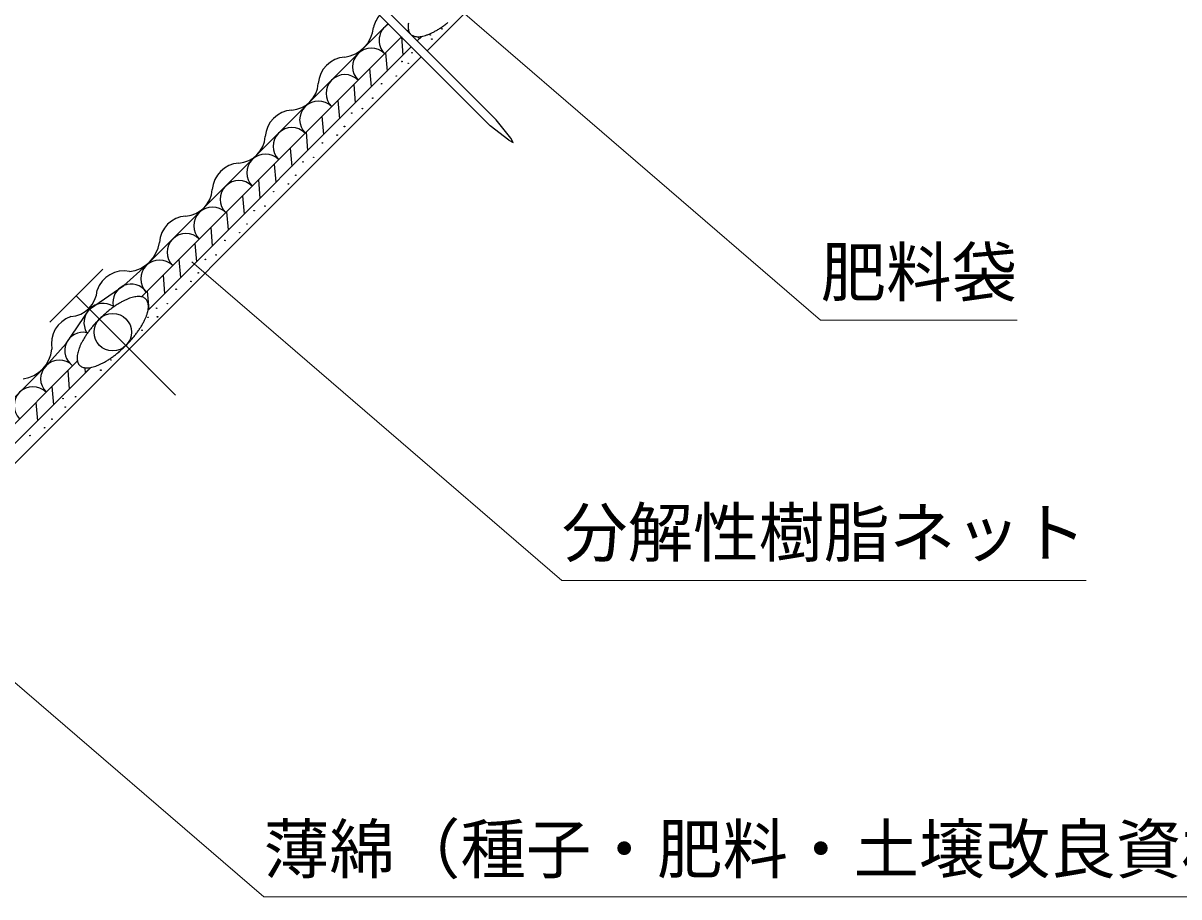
# Model space of a CAD drawing. Units: millimetres, scale not verified. Extents: x 200 to 8200, y 200 to 5825.
# Drawn here: x 1767 to 3002, y 1797 to 2730 of the extents above; entities that cross this region are included whole.
import ezdxf
from ezdxf.enums import TextEntityAlignment as Align

# ---------------------------------------------------------------- set-up
doc = ezdxf.new("R2010")
doc.units = ezdxf.units.MM
doc.header["$LTSCALE"] = 20
doc.layers.add('C-STR', color=7, linetype='Continuous', lineweight=25)
doc.layers.add('C-STR-HTXT', color=1, linetype='Continuous', lineweight=13)
doc.styles.add('ＭＳ ゴシック', font='')
doc.styles.get('ＭＳ ゴシック').set_extended_font_data('MS Gothic')

msp = doc.modelspace()

# ---------------------------------------------------------------- linework, layer by layer
at = {"layer": 'C-STR'}
for p, q in [((2198.91, 2700.29), (2899.66, 3401.03)), ((2141.97, 2744.47), (2266.26, 2620.26)), ((2152.38, 2746.8), (2272.62, 2626.63)), ((2157.18, 2729.27), (1898.83, 2470.91)), ((2177.7, 2721.5), (2178.82, 2722.62)), ((1893.73, 2437.54), (2171.33, 2715.13)), ((1900.73, 2423.32), (2181.94, 2704.53)), ((2171.3, 2715.13), (2173.01, 2695.6)), ((2188.31, 2710.9), (2193.04, 2715.63)), ((2189.75, 2715.26), (2189.98, 2712.57)), ((1491.81, 1993.18), (2192.55, 2693.92)), ((2154.33, 2698.14), (2156.04, 2678.63)), ((2137.36, 2681.16), (2139.07, 2661.66)), ((2120.39, 2664.19), (2122.1, 2644.69)), ((2103.42, 2647.22), (2105.13, 2627.72)), ((2086.45, 2630.25), (2088.16, 2610.75)), ((2286.06, 2604.71), (2266.26, 2620.26)), ((2288.18, 2606.83), (2272.62, 2626.63)), ((2069.48, 2613.28), (2071.19, 2593.78)), ((2286.06, 2604.71), (2290.66, 2602.24)), ((2290.66, 2602.24), (2288.18, 2606.83)), ((2052.51, 2596.31), (2054.22, 2576.81)), ((2035.54, 2579.34), (2037.25, 2559.83)), ((2018.57, 2562.37), (2020.28, 2542.86)), ((2001.6, 2545.4), (2003.3, 2525.89)), ((1984.63, 2528.43), (1986.33, 2508.92)), ((1967.66, 2511.46), (1969.36, 2491.95)), ((1950.69, 2494.49), (1952.39, 2474.98)), ((1875.01, 2449.53), (1898.83, 2470.91)), ((1933.72, 2477.52), (1935.42, 2458.01)), ((1852.39, 2466.99), (1795.82, 2410.42)), ((1916.75, 2460.55), (1918.45, 2441.04)), ((1838.29, 2424.52), (1875.01, 2449.53)), ((1930.17, 2332.64), (1824.1, 2438.7)), ((1899.77, 2443.58), (1901.48, 2424.07)), ((1813.28, 2387.8), (1838.29, 2424.52)), ((1540.18, 2083.98), (1824.15, 2367.95)), ((1791.89, 2363.98), (1545.27, 2117.36)), ((1547.17, 2069.76), (1839.49, 2362.08)), ((1814.92, 2358.72), (1816.63, 2339.22)), ((1824.15, 2367.95), (1825.27, 2369.07)), ((1833.1, 2361.86), (1833.6, 2356.19)), ((1834.75, 2357.34), (1839.49, 2362.08)), ((1797.95, 2341.75), (1799.66, 2322.25)), ((1780.98, 2324.78), (1782.69, 2305.28))]:
    msp.add_line(p, q, dxfattribs=at)
at = {"layer": 'C-STR', "color": 1}
msp.add_line((1791.89, 2363.98), (1813.28, 2387.8), dxfattribs=at)
at = {"layer": 'C-STR'}
for centre in [(2202.25, 2717.12), (2214.75, 2723.59), (2203.88, 2712.75), (2182.67, 2698.17), (2171.92, 2688.77), (2178.69, 2686.84), (2165.87, 2673.32), (2150.16, 2665.03), (2140.74, 2649.62), (2118.28, 2633.71), (2129.7, 2638.57), (2110.58, 2619.42), (2102.74, 2610.19), (2087.03, 2601.9), (2066.19, 2581.63), (2077.61, 2586.49), (2058.49, 2567.34), (2050.65, 2558.11), (2034.95, 2549.81), (2025.53, 2534.4), (2014.11, 2529.54), (1998.57, 2506.02), (2006.41, 2515.25), (1982.86, 2497.73), (1973.44, 2482.31), (1962.02, 2477.46), (1954.32, 2463.17), (1930.78, 2445.64), (1946.48, 2453.94), (1909.94, 2425.37), (1921.36, 2430.23), (1900.78, 2415.65), (1910.86, 2416.14), (1894.4, 2401.85), (1861.2, 2370.04), (1869.27, 2378.14), (1850.15, 2358.99), (1850.32, 2359.19), (1809.91, 2328.86), (1823.36, 2330.82), (1812.31, 2319.77), (1790.22, 2297.68), (1798.07, 2306.91), (1774.52, 2289.39)]:
    msp.add_circle(centre, 0.3, dxfattribs=at)
at = {"layer": 'C-STR', "color": 3}
msp.add_circle((1863.04, 2399.77), 20, dxfattribs=at)
at = {"layer": 'C-STR', "color": 1}
for centre, radius, start, end in [((2168.1, 2719.86), 27.02, 137.26953, 168.53985), ((2106.07, 2728.92), 35.75, 277.60091, 354.07535), ((2112.86, 2663.14), 30.42, 93.88791, 176.11209), ((2052.16, 2667.26), 30.42, 273.88791, 356.11209), ((2056.29, 2606.57), 30.42, 93.88791, 176.11209), ((1995.59, 2610.7), 30.42, 273.88791, 356.11209), ((1999.72, 2550), 30.42, 93.88791, 176.11209), ((1939.03, 2554.13), 30.42, 273.88791, 356.11209), ((1943.15, 2493.43), 30.42, 93.88791, 176.11209), ((1877.37, 2500.22), 35.75, 275.92465, 352.39909), ((1875.2, 2434.82), 30.42, 78.88791, 161.11209), ((1816.07, 2446.73), 30.42, 273.88791, 356.11209), ((1827.98, 2387.61), 30.42, 108.88791, 191.11209), ((1762.58, 2385.43), 35.75, 277.60091, 354.07535)]:
    msp.add_arc(centre, radius, start, end, dxfattribs=at)
at = {"layer": 'C-STR'}
for centre, radius, start, end in [((2167.53, 2711.33), 20, 119.9714, 225), ((2203.72, 2725.24), 25.23, 169.65344, 175.42339), ((2151.8, 2816.4), 110.36, 306.7233, 308.90037), ((2197.77, 2725.76), 19.26, 175.54611, 182.45369), ((2193.17, 2725.6), 14.66, 182.60859, 190.89773), ((2189.93, 2725.01), 11.36, 191.08473, 200.92162), ((2187.93, 2724.29), 9.24, 201.12586, 212.43816), ((2187.03, 2723.74), 8.18, 212.61788, 224.9235), ((2186.96, 2723.7), 8.1, 225.01549, 237.44312), ((2187.45, 2724.44), 8.99, 237.40605, 249.02993), ((2188.16, 2726.24), 10.93, 248.88374, 259.10992), ((2187.43, 2746.39), 31.26, 280.33954, 285.41315), ((2185.27, 2754.52), 39.68, 285.3049, 289.62992), ((2182.13, 2763.53), 49.22, 289.54574, 293.28947), ((2178.08, 2773.1), 59.61, 293.22417, 296.51678), ((2173.28, 2782.88), 70.5, 296.46608, 299.4082), ((2167.94, 2792.47), 81.48, 299.36878, 302.03862), ((2162.35, 2801.48), 92.09, 302.008, 304.46712), ((2156.85, 2809.57), 101.86, 304.44349, 306.74129), ((2188.8, 2729.27), 14.02, 258.91358, 267.5801), ((2189.04, 2733.64), 18.4, 267.38455, 274.61565), ((2188.65, 2739.37), 24.14, 274.44603, 280.47713), ((2139.24, 2683.05), 20, 45, 225), ((2110.96, 2654.76), 20, 45, 225), ((2082.68, 2626.48), 20, 45, 225), ((2054.39, 2598.19), 20, 45, 225), ((2026.11, 2569.91), 20, 45, 225), ((1997.82, 2541.62), 20, 45, 225), ((1969.54, 2513.34), 20, 45, 225), ((1941.25, 2485.06), 20, 45, 225), ((1912.97, 2456.77), 20, 45, 225), ((1882.71, 2431.55), 19.56, 34.51028, 191.8763), ((1906.35, 2370.21), 70.5, 116.46608, 119.4082), ((1901.54, 2379.99), 59.61, 113.22417, 116.51678), ((1897.5, 2389.56), 49.22, 109.54574, 113.28947), ((1894.36, 2398.57), 39.68, 105.3049, 109.62992), ((1892.2, 2406.7), 31.26, 100.33954, 105.41315), ((1890.97, 2413.72), 24.14, 94.44603, 100.47713), ((1890.58, 2419.45), 18.4, 87.38455, 94.61565), ((1890.83, 2423.82), 14.02, 78.91358, 87.5801), ((1891.46, 2426.85), 10.93, 68.88374, 79.10992), ((1892.18, 2428.65), 8.99, 57.40605, 69.02993), ((1892.67, 2429.39), 8.1, 45.01549, 57.44312), ((1892.6, 2429.35), 8.18, 32.61788, 44.9235), ((1891.69, 2428.8), 9.24, 21.12586, 32.43816), ((1889.7, 2428.07), 11.36, 11.08473, 20.92162), ((1852.84, 2409.97), 20.57, 58.55914, 211.44086), ((1935.23, 2327.73), 121.98, 130.96843, 133.00263), ((1932.09, 2331.37), 117.17, 128.88707, 130.9777), ((1927.83, 2336.69), 110.36, 126.7233, 128.90037), ((1922.77, 2343.52), 101.86, 124.44349, 126.74129), ((1917.28, 2351.61), 92.09, 122.008, 124.46712), ((1911.69, 2360.62), 81.48, 119.36878, 122.03862), ((1860.39, 2431.55), 41.2, 340.4498, 344.61538), ((1868.69, 2429.22), 32.58, 344.68939, 349.55791), ((1875.9, 2427.85), 25.23, 349.65344, 355.4234), ((1886.45, 2427.49), 14.66, 2.60859, 10.89773), ((1881.86, 2427.33), 19.26, 355.54611, 2.45369), ((1932.16, 2330.11), 118.12, 139.03069, 141.10453), ((1935.51, 2327.18), 122.57, 137.00225, 139.02669), ((1937.11, 2325.7), 124.75, 134.9996, 137.00147), ((1936.97, 2325.84), 124.55, 132.99693, 135.002), ((1822.34, 2449.34), 83.28, 327.99034, 330.60227), ((1831.86, 2443.94), 72.34, 330.62913, 333.49659), ((1841.63, 2439.03), 61.4, 333.53125, 336.7278), ((1851.26, 2434.84), 50.9, 336.77238, 340.39241), ((1831.26, 2380.1), 19.56, 78.1237, 235.48972), ((1912.62, 2344.6), 93.79, 145.55516, 147.96972), ((1920.52, 2339.15), 103.38, 143.27556, 145.53966), ((1927.11, 2334.2), 111.62, 141.11195, 143.26438), ((1793.91, 2469.43), 118.12, 319.03069, 321.10453), ((1798.97, 2465.33), 111.62, 321.11195, 323.26438), ((1805.56, 2460.39), 103.38, 323.27556, 325.53966), ((1813.45, 2454.94), 93.79, 325.55516, 327.96972), ((1874.81, 2364.69), 50.9, 156.77238, 160.39241), ((1884.44, 2360.51), 61.4, 153.53125, 156.7278), ((1894.21, 2355.59), 72.34, 150.62913, 153.49659), ((1903.73, 2350.19), 83.28, 147.99034, 150.60227), ((1790.85, 2471.81), 121.98, 310.96843, 313.00263), ((1789.11, 2473.69), 124.55, 312.99693, 315.002), ((1788.97, 2473.84), 124.75, 314.9996, 317.00147), ((1790.56, 2472.35), 122.57, 317.00225, 319.02669), ((1844.22, 2372.21), 19.26, 175.54611, 182.45369), ((1839.62, 2372.05), 14.66, 182.60859, 190.89773), ((1850.17, 2371.69), 25.23, 169.65344, 175.42339), ((1857.39, 2370.32), 32.58, 164.68939, 169.55791), ((1865.69, 2367.99), 41.2, 160.4498, 164.61538), ((1808.8, 2447.93), 92.09, 302.008, 304.46712), ((1803.3, 2456.01), 101.86, 304.44349, 306.74129), ((1798.25, 2462.84), 110.36, 306.7233, 308.90037), ((1793.99, 2468.16), 117.17, 308.88707, 310.9777), ((1806.03, 2349.84), 20, 45, 225), ((1836.37, 2371.46), 11.36, 191.08473, 200.92162), ((1834.38, 2370.74), 9.24, 201.12586, 212.43816), ((1833.47, 2370.19), 8.18, 212.61788, 224.9235), ((1833.41, 2370.14), 8.1, 225.01549, 237.44312), ((1833.89, 2370.89), 8.99, 237.40605, 249.02993), ((1834.61, 2372.69), 10.93, 248.88374, 259.10992), ((1835.24, 2375.72), 14.02, 258.91358, 267.5801), ((1835.49, 2380.09), 18.4, 267.38455, 274.61565), ((1835.1, 2385.82), 24.14, 274.44603, 280.47713), ((1833.88, 2392.83), 31.26, 280.33954, 285.41315), ((1831.71, 2400.97), 39.68, 285.3049, 289.62992), ((1828.58, 2409.98), 49.22, 289.54574, 293.28947), ((1824.53, 2419.55), 59.61, 293.22417, 296.51678), ((1819.72, 2429.32), 70.5, 296.46608, 299.4082), ((1814.38, 2438.91), 81.48, 299.36878, 302.03862), ((1777.75, 2321.55), 20, 45, 225)]:
    msp.add_arc(centre, radius, start, end, dxfattribs=at)
at = {"layer": 'C-STR-HTXT'}
for p, q in [((2223.74, 2752.96), (2619.03, 2412.74)), ((1947.49, 2474.97), (2342.78, 2134.75)), ((2619.03, 2412.74), (2829.03, 2412.74)), ((1628.99, 2137.03), (2024.29, 1796.82)), ((2342.78, 2134.75), (2902.78, 2134.75)), ((2024.29, 1796.82), (3144.29, 1796.82))]:
    msp.add_line(p, q, dxfattribs=at)

# ---------------------------------------------------------------- texts
at = {"layer": 'C-STR-HTXT', "color": 7, "style": 'ＭＳ ゴシック'}
for s, p in [('肥料袋', (2619.03, 2422.74)), ('分解性樹脂ネット', (2342.78, 2144.75)), ('薄綿（種子・肥料・土壌改良資材）', (2024.29, 1806.82))]:
    msp.add_text(s, height=51.32, dxfattribs=at).set_placement(p, align=Align.BOTTOM_LEFT)

doc.saveas('drawing.dxf')
